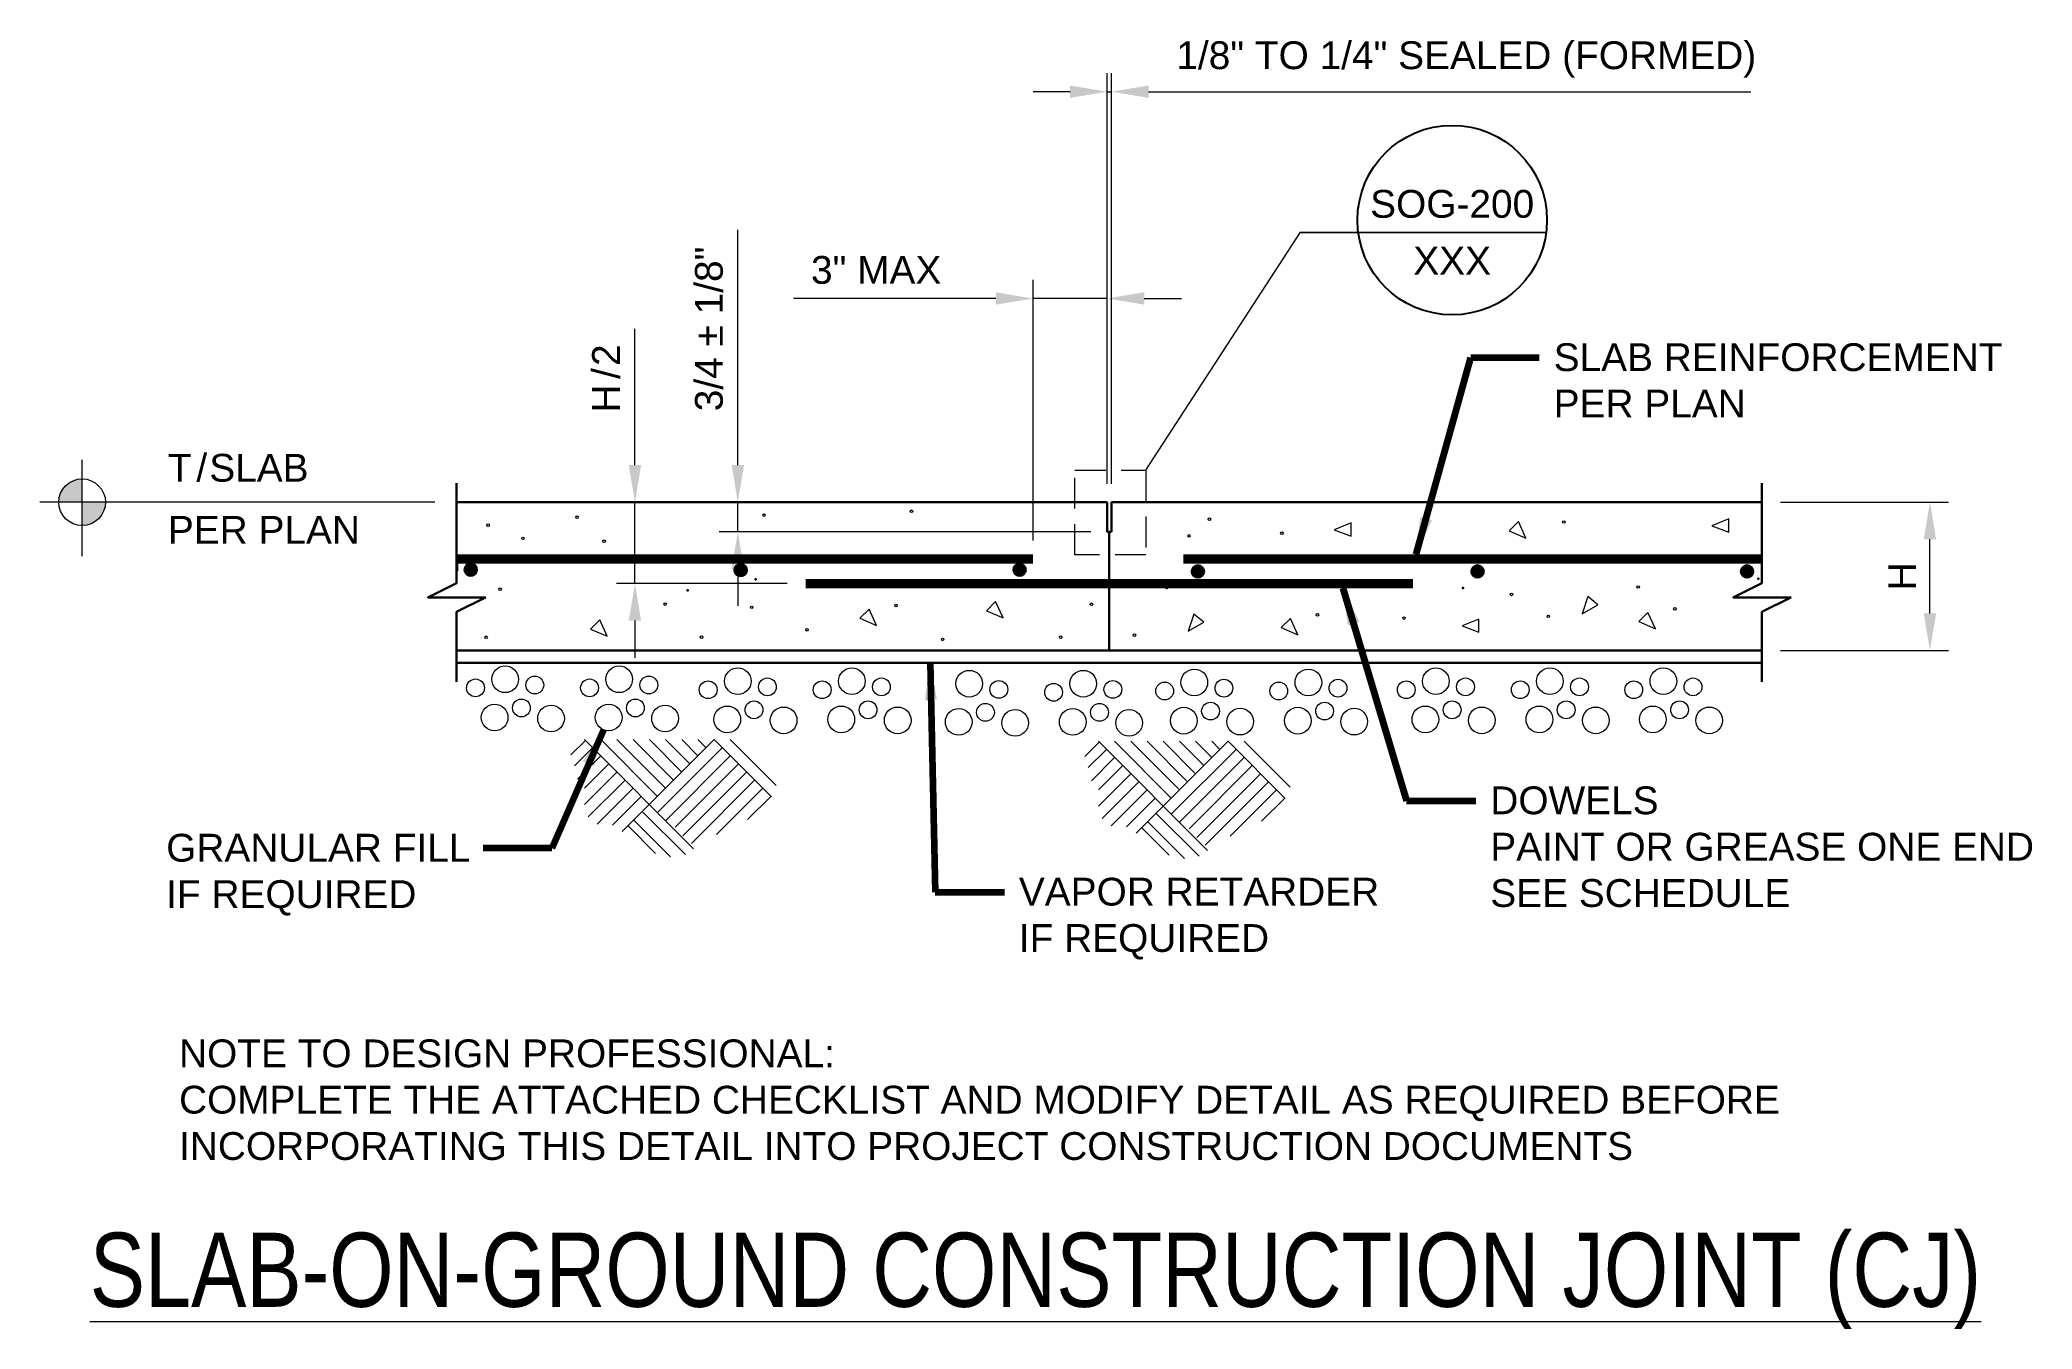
# Model space of a CAD drawing. Header units: inches. Extents: x 145.5 to 226.2, y 575.5 to 627.6.
import ezdxf

# ---------------------------------------------------------------- set-up
doc = ezdxf.new("R2010")
doc.units = ezdxf.units.IN
doc.header["$LTSCALE"] = 5
doc.header["$MEASUREMENT"] = 0
for name, pattern in [('CENTER', [2, 1.25, -0.25, 0.25, -0.25]), ('HIDDEN', [0.375, 0.25, -0.125]), ('PHANTOM', [2.5, 1.25, -0.25, 0.25, -0.25, 0.25, -0.25])]:
    doc.linetypes.add(name, pattern=pattern)
for name, color, linetype, lineweight in [('S-ANNO-DIMS', 1, 'Continuous', 20), ('S-ANNO-TEXT', 7, 'Continuous', 20), ('S-DELT-PATT', 7, 'Continuous', 15), ('S-DETL', 3, 'Continuous', 30), ('S-GRID', 9, 'CENTER', 20)]:
    doc.layers.add(name, color=color, linetype=linetype, lineweight=lineweight)
doc.styles.add('Romans', font='arial.ttf')
doc.dimstyles.get("Standard").update_dxf_attribs({"dimtxt": 0.18, "dimasz": 0.18, "dimexe": 0.18, "dimexo": 0.0625, "dimgap": 0.09, "dimtad": 0, "dimtih": 1, "dimtoh": 1, "dimdec": 4, "dimzin": 0, "dimdsep": 46, "dimtxsty": 'Standard', "dimcen": 0.09, "dimadec": 0, "dimazin": 0, "dimtfac": 1, "dimtdec": 4, "dimtofl": 0, "dimtmove": 0, "dimatfit": 3, "dimfxl": 1, "dimtolj": 1, "dimtzin": 0, "dimarcsym": 0})

# ---------------------------------------------------------------- blocks, each defined once
blk = doc.blocks.new('*D0')
at = {"layer": 'Defpoints', "color": 0, "transparency": 16777216}
for p in [(215.234, 608.922), (222.029, 608.922), (215.234, 602.922)]:
    blk.add_point(p, dxfattribs=at)
at = {"layer": 'S-ANNO-DIMS', "transparency": 16777216}
for p, q in [((215.984, 608.922), (222.779, 608.922)), ((222.029, 604.422), (222.029, 607.422)), ((215.984, 602.922), (222.779, 602.922))]:
    blk.add_line(p, q, dxfattribs=at)
for points in [[(221.779, 607.422), (222.279, 607.422), (222.029, 608.922)], [(221.779, 604.422), (222.279, 604.422), (222.029, 602.922)]]:
    blk.add_solid(points, dxfattribs=at)
at = {"layer": 'S-ANNO-DIMS', "transparency": 16777216, "insert": (220.904, 605.922), "char_height": 1.125, "attachment_point": 5, "rotation": 90, "style": 'Romans'}
blk.add_mtext('\\A1;H', dxfattribs=at)
blk = doc.blocks.new('*D1')
at = {"layer": 'Defpoints', "color": 0, "transparency": 16777216}
for p in [(169.621, 608.922), (173.176, 608.922), (176.535, 605.63)]:
    blk.add_point(p, dxfattribs=at)
at = {"layer": 'S-ANNO-DIMS', "transparency": 16777216}
for p, q in [((169.621, 610.422), (169.621, 615.935)), ((172.426, 608.922), (168.871, 608.922)), ((169.621, 605.63), (169.621, 608.922)), ((175.785, 605.63), (168.871, 605.63)), ((169.621, 604.13), (169.621, 602.63))]:
    blk.add_line(p, q, dxfattribs=at)
for points in [[(169.371, 610.422), (169.871, 610.422), (169.621, 608.922)], [(169.371, 604.13), (169.871, 604.13), (169.621, 605.63)]]:
    blk.add_solid(points, dxfattribs=at)
at = {"layer": 'S-ANNO-DIMS', "transparency": 16777216, "insert": (168.458, 613.928), "char_height": 1.125, "attachment_point": 5, "rotation": 90, "style": 'Romans'}
blk.add_mtext('\\A1;{\\T1.2;H/}2', dxfattribs=at)
blk = doc.blocks.new('*D2')
at = {"layer": 'Defpoints', "color": 0, "transparency": 16777216}
for p in [(173.785, 608.922), (178.641, 608.922), (188.819, 607.724)]:
    blk.add_point(p, dxfattribs=at)
at = {"layer": 'S-ANNO-DIMS', "transparency": 16777216}
for p, q in [((173.785, 610.422), (173.785, 619.945)), ((177.891, 608.922), (173.035, 608.922)), ((173.785, 607.724), (173.785, 608.922)), ((188.069, 607.724), (173.035, 607.724)), ((173.785, 606.224), (173.785, 604.724))]:
    blk.add_line(p, q, dxfattribs=at)
for points in [[(173.535, 610.422), (174.035, 610.422), (173.785, 608.922)], [(173.535, 606.224), (174.035, 606.224), (173.785, 607.724)]]:
    blk.add_solid(points, dxfattribs=at)
at = {"layer": 'S-ANNO-DIMS', "transparency": 16777216, "insert": (172.621, 615.934), "char_height": 1.125, "attachment_point": 5, "rotation": 90, "style": 'Romans'}
blk.add_mtext('\\A1;{\\H1x;3/4 ± 1/8"}', dxfattribs=at)
blk = doc.blocks.new('*D3')
at = {"layer": 'Defpoints', "color": 0, "transparency": 16777216}
for p in [(188.735, 617.165), (188.735, 608.922), (185.733, 606.627)]:
    blk.add_point(p, dxfattribs=at)
at = {"layer": 'S-ANNO-DIMS', "transparency": 16777216}
for p, q in [((185.733, 607.377), (185.733, 617.915)), ((188.735, 609.672), (188.735, 617.915)), ((184.233, 617.165), (176.035, 617.165)), ((188.735, 617.165), (185.733, 617.165)), ((190.235, 617.165), (191.735, 617.165))]:
    blk.add_line(p, q, dxfattribs=at)
for points in [[(184.233, 617.415), (184.233, 616.915), (185.733, 617.165)], [(190.235, 617.415), (190.235, 616.915), (188.735, 617.165)]]:
    blk.add_solid(points, dxfattribs=at)
at = {"layer": 'S-ANNO-DIMS', "transparency": 16777216, "insert": (179.384, 618.314), "char_height": 1.125, "attachment_point": 5, "style": 'Romans'}
blk.add_mtext('\\A1;3" MAX', dxfattribs=at)

msp = doc.modelspace()

# ---------------------------------------------------------------- hatches: boundary and pattern name
at = {"layer": 'S-ANNO-TEXT'}
h = msp.add_hatch(color=256, dxfattribs=at)
h.dxf.hatch_style = 1
edge = h.paths.add_edge_path()
edge.add_arc((147.247217, 608.921746), 0.945832, 90, 180)
edge.add_line((146.301385, 608.921746), (147.247217, 608.921746))
edge.add_line((147.247217, 608.921746), (147.247217, 609.867578))
edge = h.paths.add_edge_path()
edge.add_line((147.247217, 608.921746), (147.247217, 607.975914))
edge.add_arc((147.247217, 608.921746), 0.945832, 270, 360)
edge.add_line((148.193049, 608.921746), (147.247217, 608.921746))
at = {"layer": 'S-DETL', "linetype": 'Continuous'}
h = msp.add_hatch(color=256, dxfattribs=at)
h.dxf.hatch_style = 1
h.paths.add_polyline_path([(162.72522, 606.190975, 1), (163.22522, 606.190975, 1)])
h = msp.add_hatch(color=256, dxfattribs=at)
h.dxf.hatch_style = 1
h.paths.add_polyline_path([(173.64918, 606.173628, 1), (174.14918, 606.173628, 1)])
h = msp.add_hatch(color=256, dxfattribs=at)
h.dxf.hatch_style = 1
h.paths.add_polyline_path([(184.93872, 606.190752, 1), (185.43872, 606.190752, 1)])
h = msp.add_hatch(color=256, dxfattribs=at)
h.dxf.hatch_style = 1
h.paths.add_polyline_path([(192.153537, 606.120317, 1), (192.653537, 606.120317, 1)])
h = msp.add_hatch(color=256, dxfattribs=at)
h.dxf.hatch_style = 1
h.paths.add_polyline_path([(203.473117, 606.120317, 1), (203.973117, 606.120317, 1)])
h = msp.add_hatch(color=256, dxfattribs=at)
h.dxf.hatch_style = 1
h.paths.add_polyline_path([(214.380803, 606.120317, 1), (214.880803, 606.120317, 1)])

# ---------------------------------------------------------------- linework, layer by layer
msp.add_lwpolyline([(196.551337, 619.845757), (206.498113, 619.840435)])
msp.add_circle((202.695059, 620.335242), 3.835108)
at = {"layer": 'S-ANNO-DIMS'}
for p, q in [((188.734647, 609.671746), (188.734647, 626.281531)), ((188.906528, 609.671746), (188.906528, 626.281531)), ((187.234647, 625.531531), (185.734647, 625.531531)), ((188.734647, 625.531531), (188.906528, 625.531531)), ((190.406528, 625.531531), (214.776668, 625.531531)), ((188.734647, 609.921746), (188.734647, 617.871062))]:
    msp.add_line(p, q, dxfattribs=at)
for points in [[(187.234647, 625.781531), (187.234647, 625.281531), (188.734647, 625.531531)], [(190.406528, 625.781531), (190.406528, 625.281531), (188.906528, 625.531531)]]:
    msp.add_solid(points, dxfattribs=at)
at = {"layer": 'S-ANNO-TEXT'}
for p, q in [((147.247217, 606.73543), (147.247217, 610.632227)), ((161.524514, 608.921746), (145.536735, 608.921746)), ((147.247217, 608.346162), (147.247217, 609.497329))]:
    msp.add_line(p, q, dxfattribs=at)
msp.add_lwpolyline([(190.303715, 610.21705), (196.551337, 619.845757), (198.251202, 619.840026)], dxfattribs=at)
msp.add_circle((147.247217, 608.921746), 0.945832, dxfattribs=at)
at = {"layer": 'S-DELT-PATT'}
for p, q in [((167.614098, 599.282388), (167.029786, 598.698067)), ((171.995435, 594.901051), (167.581979, 599.314507)), ((170.531685, 597.020291), (168.23747, 599.314507)), ((170.85943, 597.348036), (168.89296, 599.314507)), ((172.8259, 599.314507), (169.108182, 595.596788)), ((171.187175, 597.675781), (169.54845, 599.314507)), ((171.51492, 598.003526), (170.20394, 599.314507)), ((171.842665, 598.331271), (170.85943, 599.314507)), ((172.17041, 598.659017), (171.51492, 599.314507)), ((172.498155, 598.986762), (172.17041, 599.314507)), ((175.145885, 596.994522), (172.8259, 599.314507)), ((175.337247, 597.45865), (173.481391, 599.314507)), ((188.411048, 599.214586), (187.826736, 598.630265)), ((192.792385, 594.833249), (188.378929, 599.246705)), ((191.328634, 596.952489), (189.034419, 599.246705)), ((191.656379, 597.280234), (189.689909, 599.246705)), ((193.62285, 599.246705), (189.905131, 595.528986)), ((191.984124, 597.607979), (190.345399, 599.246705)), ((192.311869, 597.935724), (191.000889, 599.246705)), ((192.639615, 598.26347), (191.656379, 599.246705)), ((192.96736, 598.591215), (192.311869, 599.246705)), ((193.295105, 598.91896), (192.96736, 599.246705)), ((195.942834, 596.92672), (193.62285, 599.246705)), ((196.134196, 597.390848), (194.27834, 599.246705)), ((167.909725, 598.986762), (167.171979, 598.249007)), ((168.23747, 598.659017), (167.295145, 597.716684)), ((168.565215, 598.331271), (167.581979, 597.348036)), ((173.153646, 598.986762), (170.544049, 596.377165)), ((173.481391, 598.659017), (170.854743, 596.032369)), ((173.809136, 598.331271), (171.250684, 595.772812)), ((188.706674, 598.91896), (187.968928, 598.181206)), ((189.034419, 598.591215), (188.092094, 597.648882)), ((193.950595, 598.91896), (191.340998, 596.309363)), ((194.27834, 598.591215), (191.651693, 595.964567)), ((168.89296, 598.003526), (167.581979, 596.692546)), ((169.220705, 597.675781), (167.732841, 596.187917)), ((174.136881, 598.003526), (171.561378, 595.428024)), ((174.464626, 597.675781), (171.906174, 595.117321)), ((189.362164, 598.26347), (188.378929, 597.280234)), ((189.689909, 597.935724), (188.378929, 596.624744)), ((190.017654, 597.607979), (188.52979, 596.120115)), ((194.606085, 598.26347), (192.047633, 595.70501)), ((194.93383, 597.935724), (192.358327, 595.360222)), ((195.261575, 597.607979), (192.703123, 595.049519)), ((169.54845, 597.348036), (168.094687, 595.894266)), ((169.876195, 597.020291), (168.712249, 595.856337)), ((174.792371, 597.348036), (172.915842, 595.471499)), ((175.120116, 597.020291), (174.181225, 596.0814)), ((190.345399, 597.280234), (188.891637, 595.826464)), ((190.673144, 596.952489), (189.509199, 595.788535)), ((195.58932, 597.280234), (193.712791, 595.403697)), ((195.917065, 596.952489), (194.978174, 596.013598)), ((171.06419, 594.576306), (169.581012, 596.059483)), ((171.660874, 594.661544), (169.921974, 596.400445)), ((191.861139, 594.508504), (190.377962, 595.991681)), ((192.457824, 594.593742), (190.718923, 596.332643)), ((170.450463, 594.712689), (169.34234, 595.820811)), ((191.247412, 594.644887), (190.13929, 595.753009))]:
    msp.add_line(p, q, dxfattribs=at)
at = {"layer": 'S-DELT-PATT', "flags": 128}
for points in [[(163.729257, 607.991751, -1), (163.625577, 607.991751, -1)], [(167.328097, 608.315592, -1), (167.224417, 608.315592, -1)], [(174.897364, 608.401591, -1), (174.793684, 608.401591, -1)], [(180.866995, 608.555473, -1), (180.763315, 608.555473, -1)], [(192.922159, 608.238212, -1), (192.818479, 608.238212, -1)], [(207.266956, 608.11914, -1), (207.163276, 608.11914, -1)], [(165.141019, 607.459722, -1), (165.037339, 607.459722, -1)], [(168.427421, 607.344065, -1), (168.323741, 607.344065, -1)], [(192.09676, 607.556844, -1), (191.99308, 607.556844, -1)], [(195.856058, 607.669111, -1), (195.752378, 607.669111, -1)], [(210.27376, 605.49299, -1), (210.17008, 605.49299, -1)], [(164.215276, 605.401008, -1), (164.111596, 605.401008, -1)], [(170.892948, 604.800065, -1), (170.789268, 604.800065, -1)], [(180.237322, 604.739821, -1), (180.133642, 604.739821, -1)], [(188.149049, 604.793283, -1), (188.045369, 604.793283, -1)], [(205.149421, 605.191799, -1), (205.045741, 605.191799, -1)], [(174.39851, 604.670184, -1), (174.29483, 604.670184, -1)], [(197.292909, 604.363731, -1), (197.189229, 604.363731, -1)], [(200.798471, 604.23385, -1), (200.694791, 604.23385, -1)], [(206.637283, 604.303488, -1), (206.533603, 604.303488, -1)], [(211.761621, 604.604679, -1), (211.657941, 604.604679, -1)], [(163.648254, 603.457954, -1), (163.544574, 603.457954, -1)], [(172.36464, 603.458829, -1), (172.26096, 603.458829, -1)], [(176.637113, 603.755376, -1), (176.533433, 603.755376, -1)], [(182.126051, 603.369865, -1), (182.022371, 603.369865, -1)], [(186.902912, 603.458829, -1), (186.799232, 603.458829, -1)], [(189.886039, 603.54363, -1), (189.782359, 603.54363, -1)]]:
    msp.add_lwpolyline(points, format="xyb", close=True, dxfattribs=at)
for points in [[(198.603831, 608.082618), (197.923655, 607.809241), (198.603831, 607.552439)], [(205.003432, 607.760909), (205.677695, 607.473258), (205.378325, 608.135801)], [(213.889001, 608.244698), (213.208826, 607.971321), (213.889001, 607.714519)], [(183.844727, 604.525424), (184.51899, 604.237774), (184.219619, 604.900317)], [(208.180152, 605.10591), (207.959861, 604.406736), (208.58993, 604.769501)], [(167.823253, 603.784998), (168.497516, 603.497348), (168.198146, 604.159891)], [(178.720388, 604.224233), (179.394651, 603.936582), (179.095281, 604.599125)], [(192.233152, 604.397831), (192.012861, 603.698657), (192.64293, 604.061422)], [(195.775975, 603.848142), (196.450238, 603.560492), (196.150868, 604.223035)], [(203.776536, 604.191289), (203.09636, 603.917912), (203.776536, 603.66111)], [(210.244687, 604.089091), (210.91895, 603.80144), (210.61958, 604.463983)]]:
    msp.add_lwpolyline(points, close=True, dxfattribs=at)
at = {"layer": 'S-DELT-PATT'}
for centre, radius in [((163.169029, 601.409305), 0.359986), ((164.368043, 601.757478), 0.539978), ((165.567058, 601.525363), 0.359986), ((167.783909, 601.409305), 0.359986), ((168.982924, 601.757478), 0.539978), ((170.181938, 601.525363), 0.359986), ((172.58377, 601.333068), 0.359986), ((173.782784, 601.681242), 0.539978), ((174.981799, 601.449126), 0.359986), ((177.19865, 601.333068), 0.359986), ((178.397665, 601.681242), 0.539978), ((179.596679, 601.449126), 0.359986), ((183.149076, 601.578957), 0.539978), ((184.348091, 601.346842), 0.359986), ((186.564942, 601.230784), 0.359986), ((187.763956, 601.578957), 0.539978), ((188.962971, 601.346842), 0.359986), ((191.060409, 601.281926), 0.359986), ((192.259423, 601.6301), 0.539978), ((193.458438, 601.397984), 0.359986), ((195.675289, 601.281926), 0.359986), ((196.874304, 601.6301), 0.539978), ((198.073318, 601.397984), 0.359986), ((200.836151, 601.333068), 0.359986), ((202.035165, 601.681242), 0.539978), ((203.23418, 601.449126), 0.359986), ((205.451031, 601.333068), 0.359986), ((206.650046, 601.681242), 0.539978), ((207.84906, 601.449126), 0.359986), ((210.042755, 601.333068), 0.359986), ((211.24177, 601.681242), 0.539978), ((212.440784, 601.449126), 0.359986), ((163.942436, 600.21029), 0.539978), ((165.025392, 600.597087), 0.359986), ((166.224594, 600.171667), 0.539978), ((168.557316, 600.21029), 0.539978), ((169.640273, 600.597087), 0.359986), ((170.839475, 600.171667), 0.539978), ((174.440133, 600.520851), 0.359986), ((179.055013, 600.520851), 0.359986), ((183.806425, 600.418566), 0.359986), ((188.421305, 600.418566), 0.359986), ((192.916772, 600.469708), 0.359986), ((197.531652, 600.469708), 0.359986), ((202.692514, 600.520851), 0.359986), ((207.307394, 600.520851), 0.359986), ((211.899119, 600.520851), 0.359986), ((173.357176, 600.134054), 0.539978), ((175.639335, 600.09543), 0.539978), ((177.972057, 600.134054), 0.539978), ((180.254216, 600.09543), 0.539978), ((182.723468, 600.031769), 0.539978), ((185.005627, 599.993146), 0.539978), ((187.338348, 600.031769), 0.539978), ((189.620507, 599.993146), 0.539978), ((191.833815, 600.082911), 0.539978), ((194.115974, 600.044288), 0.539978), ((196.448696, 600.082911), 0.539978), ((198.730854, 600.044288), 0.539978), ((201.609557, 600.134054), 0.539978), ((203.891716, 600.09543), 0.539978), ((206.224438, 600.134054), 0.539978), ((208.506596, 600.09543), 0.539978), ((210.816162, 600.134054), 0.539978), ((213.098321, 600.09543), 0.539978)]:
    msp.add_circle(centre, radius, dxfattribs=at)
at = {"layer": 'S-DETL', "linetype": 'Continuous'}
for p, q in [((162.40522, 608.921746), (188.734647, 608.921746)), ((188.906528, 608.921746), (215.233551, 608.921746)), ((188.906528, 607.723529), (188.906528, 608.921746)), ((162.419425, 606.627343), (162.419425, 606.127343)), ((162.40522, 602.921746), (215.233551, 602.921746)), ((162.40522, 602.421746), (215.233551, 602.421746))]:
    msp.add_line(p, q, dxfattribs=at)
at = {"layer": 'S-DETL', "linetype": 'PHANTOM'}
msp.add_line((188.819385, 607.723529), (188.819385, 602.921746), dxfattribs=at)
at = {"layer": 'S-DETL', "linetype": 'Continuous'}
for points in [[(162.40522, 601.656079), (162.40522, 604.486763), (163.56859, 605.068448), (161.24185, 605.068448), (162.40522, 605.650133), (162.40522, 609.687413)], [(215.233551, 601.656079), (215.233551, 604.486763), (216.39692, 605.068448), (214.070181, 605.068448), (215.233551, 605.650133), (215.233551, 609.687413)], [(188.906528, 607.723529), (188.734647, 607.723529), (188.734647, 608.921746)]]:
    msp.add_lwpolyline(points, dxfattribs=at)
at = {"layer": 'S-DETL', "linetype": 'Continuous', "const_width": 0.375}
for points in [[(185.733445, 606.627343), (162.419425, 606.627343)], [(191.819385, 606.627343), (215.219346, 606.627343)], [(176.534604, 605.630286), (201.104167, 605.630286)]]:
    msp.add_lwpolyline(points, dxfattribs=at)
at = {"layer": 'S-DETL', "linetype": 'Continuous'}
for centre in [(162.97522, 606.190975), (173.89918, 606.173628), (185.18872, 606.190752), (192.403537, 606.120317), (203.723117, 606.120317), (214.630803, 606.120317)]:
    msp.add_circle(centre, 0.25, dxfattribs=at)
at = {"layer": 'S-DETL', "color": 7, "linetype": 'HIDDEN'}
for p in [(174.504908, 605.799106), (215.08946, 605.825404), (171.758855, 605.35848), (191.133863, 605.445752), (203.133863, 605.445752)]:
    msp.add_point(p, dxfattribs=at)
at = {"layer": 'S-GRID', "color": 7, "linetype": 'HIDDEN'}
msp.add_lwpolyline([(187.425488, 610.21705), (190.303715, 610.21705), (190.303715, 606.787465), (187.425488, 606.787465)], close=True, dxfattribs=at)

# ---------------------------------------------------------------- texts
at = {"layer": 'S-ANNO-DIMS', "insert": (191.531528, 627.56973), "char_height": 1.125, "attachment_point": 1, "style": 'Romans'}
msp.add_mtext('\\A1;\\pxql;1/8" TO 1/4" SEALED (FORMED)', dxfattribs=at)
at = {"layer": 'S-ANNO-TEXT', "style": 'Romans'}
for s, insert, char_height, attachment_point in [('\\A1;SOG-200', (202.694608, 620.985003), 1.12499999, 5), ('\\A1;XXX', (202.694608, 618.695866), 1.125, 5), ('\\A1;SLAB REINFORCEMENT\\PPER PLAN', (206.803676, 615.352198), 1.125, 1), ('\\A1;{\\T1.2;T/}SLAB', (150.718943, 610.877353), 1.125, 1), ('\\A1;PER PLAN', (150.718943, 608.366008), 1.125, 1), ('\\A1;DOWELS\\PPAINT OR GREASE ONE END\\PSEE SCHEDULE', (204.238809, 597.421302), 1.125, 1), ('\\A1;GRANULAR FILL \\PIF REQUIRED', (150.649883, 595.503674), 1.12499999, 1), ('\\A1;VAPOR RETARDER\\PIF REQUIRED', (185.158754, 593.726747), 1.125, 1), ('NOTE TO DESIGN PROFESSIONAL: \\PCOMPLETE THE ATTACHED CHECKLIST AND MODIFY DETAIL AS REQUIRED BEFORE \\PINCORPORATING THIS DETAIL INTO PROJECT CONSTRUCTION DOCUMENTS', (151.17043, 587.184796), 1.12499999, 1), ('{\\W0.8;\\LSLAB-ON-GROUND CONSTRUCTION JOINT (CJ)}', (185.830354, 579.365049), 3, 2)]:
    msp.add_mtext(s, dxfattribs=dict(at, insert=insert, char_height=char_height, attachment_point=attachment_point))

# ---------------------------------------------------------------- dimensions: what is measured, and where the dimension line sits
at = {"layer": 'S-ANNO-DIMS'}
for base, p1, p2, text, picture, middle in [((173.785116, 608.921746), (188.819385, 607.723529), (178.640663, 608.921746), '{\\H1x;3/4 ± 1/8"}', '*D2', (173.785116, 615.933555)), ((169.620979, 608.921746), (176.534604, 605.630286), (173.176054, 608.921746), '{\\T1.2;H/}2', '*D1', (169.620979, 613.928354)), ((222.029, 608.921746), (215.233551, 602.921746), (215.233551, 608.921746), 'H', '*D0', (222.029, 605.921746))]:
    dim = msp.add_linear_dim(base=base, p1=p1, p2=p2, angle=90, text=text, dimstyle='Standard', override={"dimscale": 12, "dimtxt": 0.09375, "dimasz": 0.125, "dimexe": 0.0625, "dimgap": 0.0625, "dimtih": 0, "dimtoh": 0, "dimdec": 5, "dimrnd": 0.03125, "dimzin": 7, "dimlunit": 4, "dimtxsty": 'Romans', "dimcen": 0.125, "dimclrd": 256, "dimclre": 256, "dimclrt": 256, "dimadec": 4, "dimtdec": 5, "dimtofl": 1, "dimtvp": 1, "dimfrac": 2, "dimtzin": 3, "dimlwd": 65535, "dimlwe": 65535}, dxfattribs=at)
    dim.commit()
    dim.dimension.update_dxf_attribs({"geometry": picture, "text_midpoint": middle, "dimtype": 128})
dim = msp.add_linear_dim(base=(188.734647, 617.164789), p1=(185.733445, 606.627343), p2=(188.734647, 608.921746), text='3" MAX', dimstyle='Standard', override={"dimscale": 12, "dimtxt": 0.09375, "dimasz": 0.125, "dimexe": 0.0625, "dimgap": 0.0625, "dimtih": 0, "dimtoh": 0, "dimdec": 5, "dimrnd": 0.03125, "dimzin": 7, "dimlunit": 4, "dimtxsty": 'Romans', "dimcen": 0.125, "dimclrd": 256, "dimclre": 256, "dimclrt": 256, "dimadec": 4, "dimtdec": 5, "dimtofl": 1, "dimtvp": 1, "dimfrac": 2, "dimtzin": 3, "dimlwd": 65535, "dimlwe": 65535}, dxfattribs=at)
dim.commit()
dim.dimension.update_dxf_attribs({"geometry": '*D3', "text_midpoint": (179.384281, 617.164789), "dimtype": 128})

# ---------------------------------------------------------------- leaders
at = {"layer": 'S-ANNO-TEXT'}
for points in [[(201.237, 606.814843), (203.448288, 614.770513), (206.221991, 614.770513)], [(198.272749, 605.442786), (200.851729, 596.839617), (203.657124, 596.839617)], [(181.563938, 602.421746), (181.771674, 593.145063), (184.577069, 593.145063)], [(168.341702, 599.715227), (166.253949, 594.921605), (163.479984, 594.921605)]]:
    msp.add_leader(points, dimstyle='Standard', override={"dimscale": 12, "dimtxt": 0.09375, "dimasz": 0.125, "dimexe": 0.0625, "dimgap": 0.0625, "dimtih": 0, "dimtoh": 0, "dimdec": 5, "dimlfac": 12, "dimrnd": 0.03125, "dimzin": 7, "dimlunit": 4, "dimtxsty": 'Romans', "dimcen": 0.125, "dimclrd": 256, "dimclre": 256, "dimclrt": 256, "dimadec": 4, "dimtdec": 5, "dimtofl": 1, "dimtvp": 1, "dimfrac": 2, "dimtzin": 3, "dimlwd": 65535, "dimlwe": 65535}, dxfattribs=at)

doc.saveas('drawing.dxf')
